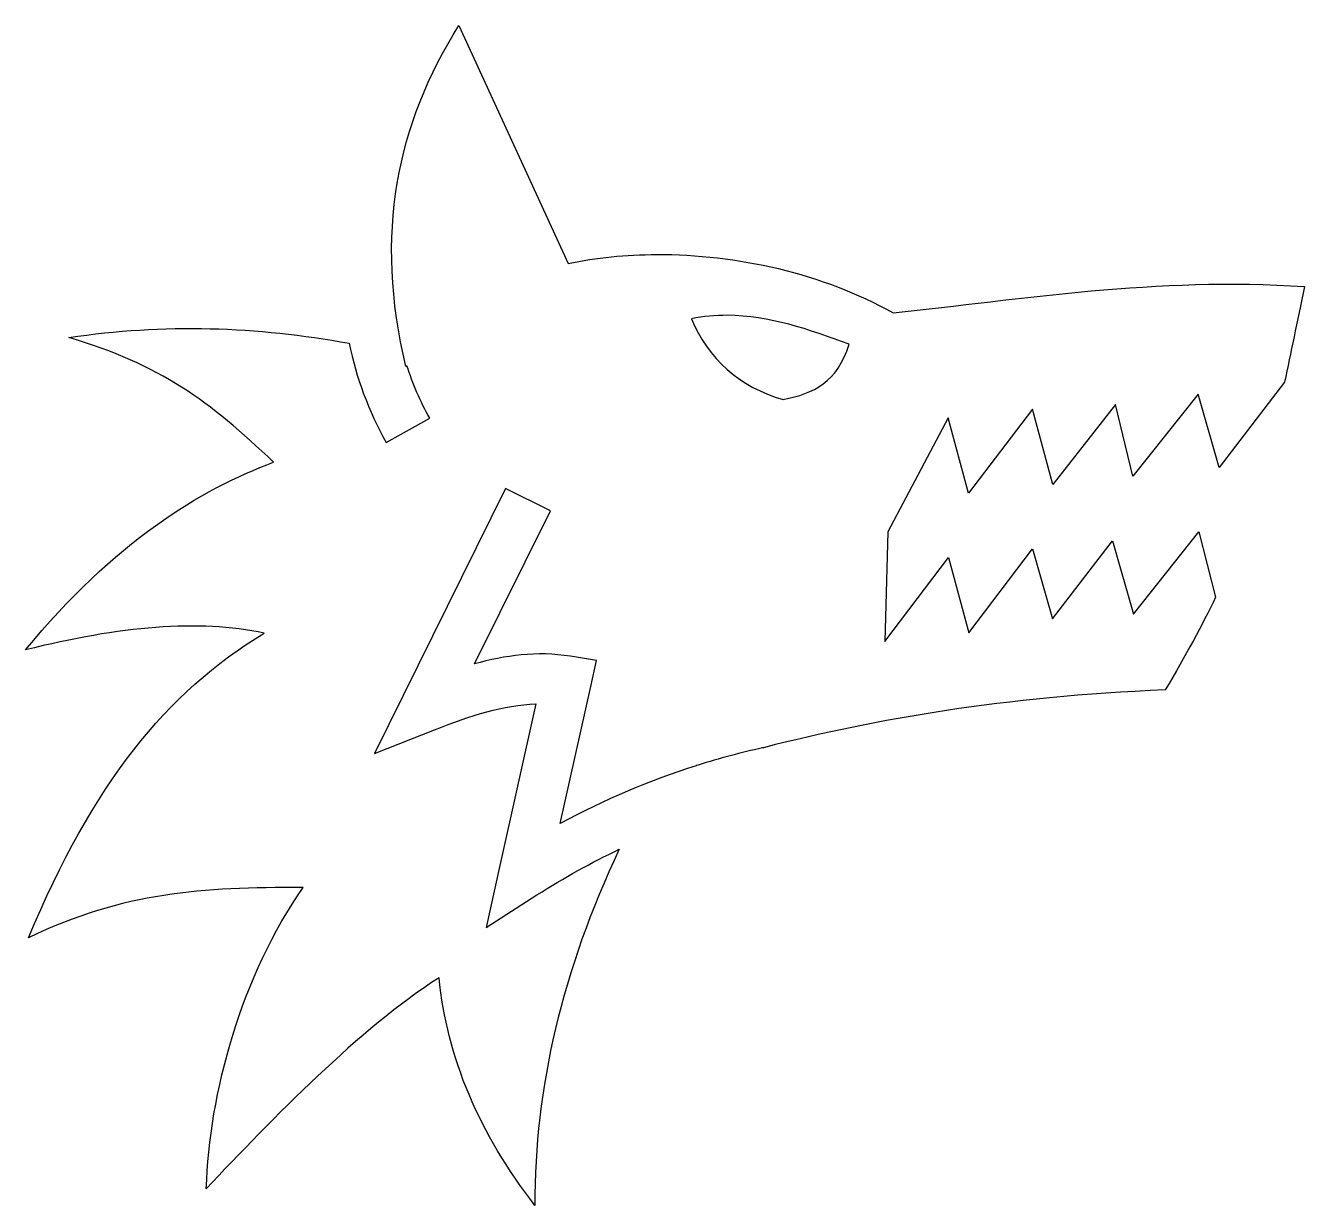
# Model space of a CAD drawing. Header units: centimetres. Extents: x -10.1 to 10.1, y -9.5 to 9.2.
import ezdxf

# ---------------------------------------------------------------- set-up
doc = ezdxf.new("R2010")
doc.units = ezdxf.units.CM
doc.header["$MEASUREMENT"] = 0
doc.layers.add('Layer 1', color=7, linetype='Continuous')

msp = doc.modelspace()

# ---------------------------------------------------------------- linework, layer by layer
at = {"layer": 'Layer 1'}
for points, knots in [([(-3.23243, 9.15306), (-4.21397, 7.60592), (-4.57114, 5.85776), (-4.07052, 3.77142), (-4.07052, 3.77142), (-4.07052, 3.77142), (-4.05344, 3.78061), (-4.05344, 3.78061), (-4.05344, 3.78061), (-3.96181, 3.49623), (-3.84378, 3.21948), (-3.69501, 2.95437), (-3.69501, 2.95437), (-3.69501, 2.95437), (-4.3829, 2.56828), (-4.3829, 2.56828), (-4.3829, 2.56828), (-4.66492, 3.0708), (-4.85392, 3.59844), (-4.96663, 4.13642), (-4.96663, 4.13642), (-6.42037, 4.40195), (-7.89477, 4.45424), (-9.39427, 4.22733), (-9.39427, 4.22733), (-7.95735, 3.79848), (-7.16919, 3.22436), (-6.16058, 2.25724), (-6.16058, 2.25724), (-7.29186, 1.84576), (-8.70145, 0.98082), (-10.07954, -0.70506), (-10.07954, -0.70506), (-8.58384, -0.33162), (-7.34579, -0.22131), (-6.30821, -0.43881), (-6.30821, -0.43881), (-7.86601, -1.38606), (-9.00961, -2.80619), (-10.03336, -5.25118), (-10.03336, -5.25118), (-8.51945, -4.52429), (-7.29708, -4.45771), (-5.69267, -4.4553), (-5.69267, -4.4553), (-6.66527, -5.8363), (-7.17993, -7.71421), (-7.22392, -9.2137), (-7.22392, -9.2137), (-6.18946, -8.11691), (-4.79408, -6.67666), (-3.54738, -5.8837), (-3.54738, -5.8837), (-3.42088, -7.14452), (-2.91402, -8.34222), (-2.03195, -9.47725), (-2.03195, -9.47725), (-2.04135, -7.62958), (-1.59918, -5.75525), (-0.69974, -3.8544), (-0.69974, -3.8544), (-1.13938, -4.06292), (-1.57325, -4.30298), (-2.00037, -4.57522), (-2.00037, -4.57522), (-2.00037, -4.57522), (-2.80417, -5.08782), (-2.80417, -5.08782), (-2.80417, -5.08782), (-2.80417, -5.08782), (-2.59729, -4.15751), (-2.59729, -4.15751), (-2.59729, -4.15751), (-2.59729, -4.15751), (-2.01748, -1.55891), (-2.01748, -1.55891), (-2.01748, -1.55891), (-2.5251, -1.57257), (-3.04368, -1.74129), (-3.61721, -1.96604), (-3.61721, -1.96604), (-3.61721, -1.96604), (-4.56869, -2.33897), (-4.56869, -2.33897), (-4.56869, -2.33897), (-4.56869, -2.33897), (-4.11412, -1.42435), (-4.11412, -1.42435), (-4.11412, -1.42435), (-4.11412, -1.42435), (-2.49453, 1.84228), (-2.49453, 1.84228), (-2.49453, 1.84228), (-2.49453, 1.84228), (-1.78822, 1.49178), (-1.78822, 1.49178), (-1.78822, 1.49178), (-1.78822, 1.49178), (-2.98739, -0.9263), (-2.98739, -0.9263), (-2.98739, -0.9263), (-2.50385, -0.7941), (-2.00319, -0.71947), (-1.46934, -0.80633), (-1.46934, -0.80633), (-1.46934, -0.80633), (-1.05694, -0.87355), (-1.05694, -0.87355), (-1.05694, -0.87355), (-1.05694, -0.87355), (-1.14781, -1.28068), (-1.14781, -1.28068), (-1.14781, -1.28068), (-1.14781, -1.28068), (-1.63139, -3.44706), (-1.63139, -3.44706), (-1.63139, -3.44706), (-0.92984, -3.06772), (-0.21202, -2.76478), (0.51525, -2.53387), (0.51525, -2.53387), (0.51525, -2.53387), (0.51778, -2.5326), (0.51778, -2.5326), (0.51778, -2.5326), (0.51778, -2.5326), (0.54553, -2.52459), (0.54553, -2.52459), (0.54553, -2.52459), (0.88359, -2.41824), (1.22418, -2.32767), (1.56545, -2.25185), (1.56545, -2.25185), (1.56941, -2.25101), (1.57334, -2.25016), (1.57726, -2.24924), (1.57726, -2.24924), (3.39537, -1.78978), (5.35357, -1.44729), (7.92755, -1.33605), (7.92755, -1.33605), (8.24929, -0.79347), (8.50808, -0.31474), (8.72216, 0.12929), (8.72216, 0.12929), (8.72216, 0.12929), (8.45594, 1.15962), (8.45594, 1.15962), (8.45594, 1.15962), (8.45594, 1.15962), (7.42683, -0.1397), (7.42683, -0.1397), (7.42683, -0.1397), (7.42683, -0.1397), (7.09476, 1.01865), (7.09476, 1.01865), (7.09476, 1.01865), (7.09476, 1.01865), (6.14725, -0.21215), (6.14725, -0.21215), (6.14725, -0.21215), (6.14725, -0.21215), (5.82973, 0.8881), (5.82973, 0.8881), (5.82973, 0.8881), (5.82973, 0.8881), (4.82428, -0.43753), (4.82428, -0.43753), (4.82428, -0.43753), (4.82428, -0.43753), (4.50013, 0.75245), (4.50013, 0.75245), (4.50013, 0.75245), (4.50013, 0.75245), (3.49463, -0.57458), (3.49463, -0.57458), (3.49463, -0.57458), (3.49463, -0.57458), (3.54607, 1.16088), (3.54607, 1.16088), (3.54607, 1.16088), (3.54607, 1.16088), (4.49738, 2.95833), (4.49738, 2.95833), (4.49738, 2.95833), (4.49738, 2.95833), (4.8203, 1.76835), (4.8203, 1.76835), (4.8203, 1.76835), (4.8203, 1.76835), (5.82706, 3.09411), (5.82706, 3.09411), (5.82706, 3.09411), (5.82706, 3.09411), (6.1499, 1.90539), (6.1499, 1.90539), (6.1499, 1.90539), (6.1499, 1.90539), (7.13819, 3.17043), (7.13819, 3.17043), (7.13819, 3.17043), (7.13819, 3.17043), (7.41498, 2.0359), (7.41498, 2.0359), (7.41498, 2.0359), (7.41498, 2.0359), (8.44413, 3.33526), (8.44413, 3.33526), (8.44413, 3.33526), (8.44413, 3.33526), (8.7762, 2.17564), (8.7762, 2.17564), (8.7762, 2.17564), (8.7762, 2.17564), (9.81328, 3.52375), (9.81328, 3.52375), (9.81328, 3.52375), (9.90942, 3.97887), (10.00826, 4.47126), (10.12553, 5.03252), (10.12553, 5.03252), (7.78436, 5.1877), (5.64198, 4.82902), (3.62901, 4.61611), (3.62901, 4.61611), (2.50802, 5.2442), (1.15523, 5.54381), (-0.10678, 5.53849), (-0.10678, 5.53849), (-0.59319, 5.53638), (-1.0664, 5.48865), (-1.5076, 5.39748), (-1.5076, 5.39748), (-1.5076, 5.39748), (-3.23252, 9.15309), (-3.23252, 9.15309), (-3.23252, 9.15309), (-3.23252, 9.15309), (-3.23243, 9.15306), (-3.23243, 9.15306)], [0, 0, 0, 0, 0.01639344, 0.01639344, 0.01639344, 0.01639344, 0.03278689, 0.03278689, 0.03278689, 0.03278689, 0.04918033, 0.04918033, 0.04918033, 0.04918033, 0.06557377, 0.06557377, 0.06557377, 0.06557377, 0.08196721, 0.08196721, 0.08196721, 0.08196721, 0.09836066, 0.09836066, 0.09836066, 0.09836066, 0.1147541, 0.1147541, 0.1147541, 0.1147541, 0.13114754, 0.13114754, 0.13114754, 0.13114754, 0.14754098, 0.14754098, 0.14754098, 0.14754098, 0.16393443, 0.16393443, 0.16393443, 0.16393443, 0.18032787, 0.18032787, 0.18032787, 0.18032787, 0.19672131, 0.19672131, 0.19672131, 0.19672131, 0.21311475, 0.21311475, 0.21311475, 0.21311475, 0.2295082, 0.2295082, 0.2295082, 0.2295082, 0.24590164, 0.24590164, 0.24590164, 0.24590164, 0.26229508, 0.26229508, 0.26229508, 0.26229508, 0.27868852, 0.27868852, 0.27868852, 0.27868852, 0.29508197, 0.29508197, 0.29508197, 0.29508197, 0.31147541, 0.31147541, 0.31147541, 0.31147541, 0.32786885, 0.32786885, 0.32786885, 0.32786885, 0.3442623, 0.3442623, 0.3442623, 0.3442623, 0.36065574, 0.36065574, 0.36065574, 0.36065574, 0.37704918, 0.37704918, 0.37704918, 0.37704918, 0.39344262, 0.39344262, 0.39344262, 0.39344262, 0.40983607, 0.40983607, 0.40983607, 0.40983607, 0.42622951, 0.42622951, 0.42622951, 0.42622951, 0.44262295, 0.44262295, 0.44262295, 0.44262295, 0.45901639, 0.45901639, 0.45901639, 0.45901639, 0.47540984, 0.47540984, 0.47540984, 0.47540984, 0.49180328, 0.49180328, 0.49180328, 0.49180328, 0.50819672, 0.50819672, 0.50819672, 0.50819672, 0.52459016, 0.52459016, 0.52459016, 0.52459016, 0.54098361, 0.54098361, 0.54098361, 0.54098361, 0.55737705, 0.55737705, 0.55737705, 0.55737705, 0.57377049, 0.57377049, 0.57377049, 0.57377049, 0.59016393, 0.59016393, 0.59016393, 0.59016393, 0.60655738, 0.60655738, 0.60655738, 0.60655738, 0.62295082, 0.62295082, 0.62295082, 0.62295082, 0.63934426, 0.63934426, 0.63934426, 0.63934426, 0.6557377, 0.6557377, 0.6557377, 0.6557377, 0.67213115, 0.67213115, 0.67213115, 0.67213115, 0.68852459, 0.68852459, 0.68852459, 0.68852459, 0.70491803, 0.70491803, 0.70491803, 0.70491803, 0.72131148, 0.72131148, 0.72131148, 0.72131148, 0.73770492, 0.73770492, 0.73770492, 0.73770492, 0.75409836, 0.75409836, 0.75409836, 0.75409836, 0.7704918, 0.7704918, 0.7704918, 0.7704918, 0.78688525, 0.78688525, 0.78688525, 0.78688525, 0.80327869, 0.80327869, 0.80327869, 0.80327869, 0.81967213, 0.81967213, 0.81967213, 0.81967213, 0.83606557, 0.83606557, 0.83606557, 0.83606557, 0.85245902, 0.85245902, 0.85245902, 0.85245902, 0.86885246, 0.86885246, 0.86885246, 0.86885246, 0.8852459, 0.8852459, 0.8852459, 0.8852459, 0.90163934, 0.90163934, 0.90163934, 0.90163934, 0.91803279, 0.91803279, 0.91803279, 0.91803279, 0.93442623, 0.93442623, 0.93442623, 0.93442623, 0.95081967, 0.95081967, 0.95081967, 0.95081967, 0.96721311, 0.96721311, 0.96721311, 0.96721311, 1, 1, 1, 1]), ([(1.00672, 4.57784), (1.67065, 4.57489), (2.29967, 4.35401), (2.93198, 4.12192), (2.93198, 4.12192), (2.73999, 3.51926), (2.38097, 3.34645), (1.88971, 3.24955), (1.88971, 3.24955), (1.2087, 3.43564), (0.69572, 3.90585), (0.44019, 4.52387), (0.44019, 4.52387), (0.63239, 4.56169), (0.82097, 4.57869), (1.0068, 4.57785), (1.0068, 4.57785), (1.0068, 4.57785), (1.00672, 4.57784), (1.00672, 4.57784)], [0, 0, 0, 0, 0.16666667, 0.16666667, 0.16666667, 0.16666667, 0.33333333, 0.33333333, 0.33333333, 0.33333333, 0.5, 0.5, 0.5, 0.5, 0.66666667, 0.66666667, 0.66666667, 0.66666667, 1, 1, 1, 1])]:
    msp.add_open_spline(points, degree=3, knots=knots, dxfattribs=at)

doc.saveas('drawing.dxf')
